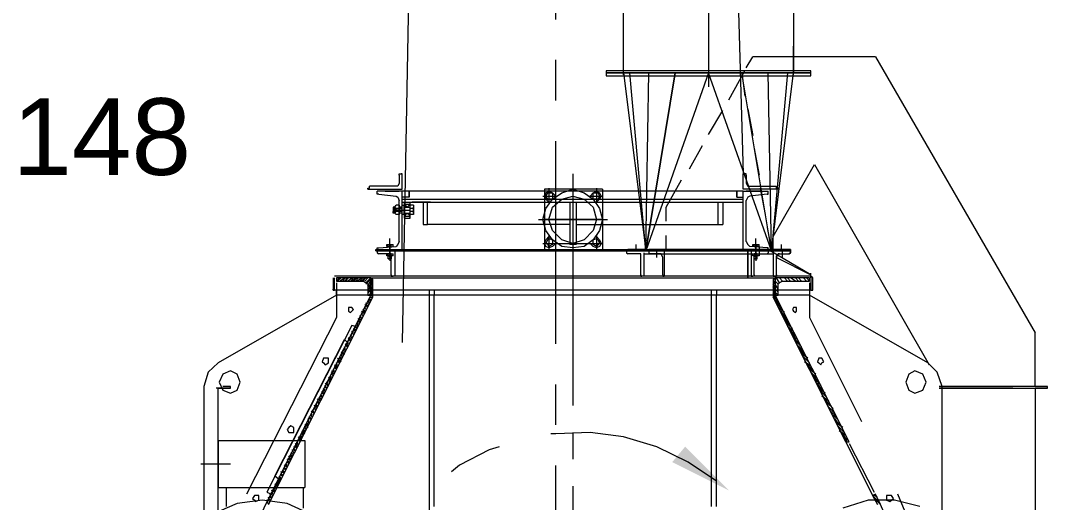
# Model space of a CAD drawing. Header units: millimetres. Extents: x 3220 to 226993, y 817 to 176024.
# Drawn here: x 157011 to 159422, y 79266 to 80398 of the extents above; entities that cross this region are included whole.
import ezdxf

# ---------------------------------------------------------------- set-up
doc = ezdxf.new("R2010")
doc.units = ezdxf.units.MM
doc.linetypes.add('AXES', pattern=[50.8, 31.75, -6.35, 6.35, -6.35])
doc.layers.add('Axe', color=1, linetype='AXES', lineweight=9)
doc.layers.add('Repère', color=76, linetype='Continuous')
doc.styles.get("Standard").update_dxf_attribs({"font": 'arial.ttf'})

# ---------------------------------------------------------------- blocks, each defined once
blk = doc.blocks.new('section c-d')
at = {"layer": 'Axe', "ltscale": 15}
blk.add_line((9000, -4000), (9000, 33323.9), dxfattribs=at)
blk = doc.blocks.new('ligne broyage L 2')
at = {"true_color": 0x000007}
blk.add_hatch(color=7, dxfattribs=at).paths.add_polyline_path([(263.3, 1592.7), (232.9, 1556.5), (366, 1490)])
at = {"color": 7, "linetype": 'Continuous', "lineweight": 5, "true_color": 0x000007}
for points in [[(517.9, 3315.6), (517.9, 2470.8), (517.9, 2470.8)], [(118.6, 2466.4), (118.6, 3299.6)], [(-381.9, 2859.9), (-400.7, 1837.2)], [(381.9, 2859.9), (399.3, 2233.5)], [(517.9, 2466.4), (517.9, 2533)], [(118.6, 2470.8), (170.7, 2052.7)], [(517.9, 2470.8), (118.6, 2470.8), (118.6, 2470.8)], [(170.7, 2052.7), (133.1, 2470.8), (133.1, 2470.8)], [(170.7, 2052.7), (240.1, 2470.8), (170.7, 2052.7), (177.9, 2470.8)], [(465.8, 2052.7), (318.2, 2470.8), (170.7, 2052.7)], [(366, 2407.1), (403.6, 2475.1), (403.6, 2475.1)], [(396.4, 2470.8), (403.6, 2415.8)], [(455.7, 2107.7), (465.8, 2052.7), (396.4, 2470.8)], [(503.4, 2470.8), (465.8, 2052.7), (458.6, 2470.8)], [(465.8, 2052.7), (517.9, 2470.8)], [(318.2, 2326.1), (351.5, 2382.5)], [(410.8, 2385.4), (422.4, 2323.2)], [(273.4, 2245.1), (303.8, 2300.1)], [(425.3, 2292.8), (436.9, 2230.6)], [(218.4, 2155.4), (254.6, 2219.1)], [(-66.5, 2197.4), (-66.5, 2052.7), (-66.5, 2052.7)], [(69.4, 2197.4), (-66.5, 2197.4), (-66.5, 2197.4)], [(69.4, 2197.4), (69.4, 2052.7), (69.4, 2052.7)], [(439.8, 2200.2), (451.3, 2138)], [(-460, 2052.7), (-400.7, 2052.7), (-400.7, 2193)], [(-455.7, 2185.8), (-460, 2185.8), (-460, 2193)], [(-400.7, 2193), (-460, 2193), (-460, 2193)], [(-455.7, 2185.8), (-415.2, 2181.4), (-410.8, 2178.5), (-407.9, 2171.3)], [(-407.9, 2074.4), (-407.9, 2171.3), (-407.9, 2171.3)], [(-63.6, 2174.2), (-66.5, 2181.4), (-63.6, 2188.7), (-56.4, 2193), (-47.7, 2188.7), (-40.5, 2181.4)], [(-63.6, 2174.2), (-56.4, 2167), (-56.4, 2167)], [(40.5, 2181.4), (47.7, 2188.7), (55, 2193), (62.2, 2188.7), (66.5, 2181.4), (62.2, 2174.2)], [(62.2, 2174.2), (55, 2167), (55, 2167)], [(458.6, 2052.7), (399.3, 2052.7), (399.3, 2193)], [(399.3, 2193), (458.6, 2193), (458.6, 2193)], [(455.7, 2185.8), (415.2, 2181.4), (410.8, 2178.5), (406.5, 2171.3)], [(406.5, 2074.4), (406.5, 2171.3), (406.5, 2171.3)], [(455.7, 2185.8), (458.6, 2185.8), (458.6, 2193)], [(-418.1, 2155.4), (-422.4, 2155.4)], [(-422.4, 2155.4), (-422.4, 2140.9), (-422.4, 2145.3)], [(-422.4, 2155.4), (-422.4, 2145.3), (-422.4, 2145.3)], [(-418.1, 2152.5), (-422.4, 2152.5)], [(-415.2, 2152.5), (-418.1, 2155.4), (-415.2, 2159.7)], [(-418.1, 2140.9), (-418.1, 2155.4)], [(-415.2, 2138), (-418.1, 2140.9), (-415.2, 2145.3), (-415.2, 2152.5)], [(-407.9, 2159.7), (-415.2, 2159.7)], [(-407.9, 2152.5), (-415.2, 2152.5)], [(-407.9, 2159.7), (-407.9, 2152.5), (-407.9, 2152.5)], [(-407.9, 2140.9), (-407.9, 2155.4)], [(-400.7, 2155.4), (-407.9, 2155.4)], [(-400.7, 2152.5), (-407.9, 2152.5)], [(-407.9, 2152.5), (-407.9, 2145.3)], [(-400.7, 2159.7), (-396.4, 2159.7), (-396.4, 2138), (-396.4, 2159.7)], [(-396.4, 2162.6), (-393.5, 2162.6)], [(-396.4, 2159.7), (-393.5, 2159.7)], [(-384.8, 2162.6), (-381.9, 2162.6)], [(-384.8, 2159.7), (-381.9, 2159.7)], [(-381.9, 2155.4), (-381.9, 2159.7)], [(-381.9, 2138), (-381.9, 2159.7)], [(-374.7, 2159.7), (-381.9, 2159.7)], [(-374.7, 2152.5), (-381.9, 2152.5)], [(-374.7, 2159.7), (-374.7, 2152.5), (-374.7, 2152.5)], [(-374.7, 2140.9), (-374.7, 2155.4)], [(-374.7, 2152.5), (-374.7, 2145.3)], [(218.4, 2122.1), (218.4, 2155.4), (218.4, 2155.4)], [(-418.1, 2145.3), (-422.4, 2145.3)], [(-418.1, 2140.9), (-422.4, 2140.9)], [(-407.9, 2145.3), (-415.2, 2145.3)], [(-407.9, 2138), (-415.2, 2138)], [(-400.7, 2145.3), (-407.9, 2145.3)], [(-407.9, 2145.3), (-407.9, 2138), (-407.9, 2138)], [(-400.7, 2140.9), (-407.9, 2140.9)], [(-396.4, 2138), (-400.7, 2138)], [(-396.4, 2138), (-393.5, 2138)], [(-396.4, 2133.7), (-393.5, 2133.7)], [(-384.8, 2138), (-381.9, 2138)], [(-384.8, 2133.7), (-381.9, 2133.7)], [(-381.9, 2140.9), (-381.9, 2145.3)], [(-374.7, 2145.3), (-381.9, 2145.3)], [(-374.7, 2138), (-381.9, 2138)], [(-374.7, 2145.3), (-374.7, 2138), (-374.7, 2138)], [(-407.9, 2074.4), (-410.8, 2067.2), (-415.2, 2062.8)], [(-47.7, 2062.8), (-56.4, 2059.9), (-63.6, 2062.8), (-66.5, 2070.1), (-63.6, 2078.7)], [(-63.6, 2078.7), (-56.4, 2086)], [(62.2, 2078.7), (66.5, 2070.1), (62.2, 2062.8), (55, 2059.9), (47.7, 2062.8)], [(62.2, 2078.7), (55, 2086)], [(218.4, 2055.6), (218.4, 2088.9), (218.4, 2088.9)], [(406.5, 2074.4), (410.8, 2067.2), (415.2, 2062.8)], [(-460, 2055.6), (-460, 2059.9), (-455.7, 2059.9)], [(-460, 2055.6), (-460, 2052.7)], [(-455.7, 2059.9), (-415.2, 2062.8)], [(-436.9, 2067.2), (-422.4, 2067.2), (-422.4, 2067.2)], [(-436.9, 2067.2), (-434, 2067.2), (-434, 2067.2)], [(-436.9, 2062.8), (-436.9, 2067.2)], [(-436.9, 2062.8), (-426.7, 2062.8)], [(-434, 2067.2), (-426.7, 2067.2)], [(-434, 2062.8), (-434, 2067.2)], [(-426.7, 2062.8), (-426.7, 2067.2)], [(-422.4, 2062.8), (-422.4, 2067.2)], [(69.4, 2052.7), (-66.5, 2052.7), (-66.5, 2052.7)], [(-47.7, 2062.8), (-40.5, 2070.1)], [(47.7, 2062.8), (40.5, 2070.1)], [(465.8, 2052.7), (170.7, 2052.7), (170.7, 2052.7)], [(455.7, 2059.9), (415.2, 2062.8)], [(422.4, 2062.8), (422.4, 2067.2)], [(422.4, 2067.2), (436.9, 2067.2), (436.9, 2067.2)], [(425.3, 2062.8), (425.3, 2067.2)], [(425.3, 2067.2), (432.5, 2067.2)], [(436.9, 2062.8), (425.3, 2062.8)], [(432.5, 2062.8), (432.5, 2067.2)], [(432.5, 2067.2), (436.9, 2067.2), (436.9, 2067.2)], [(436.9, 2062.8), (436.9, 2067.2)], [(458.6, 2055.6), (458.6, 2059.9), (455.7, 2059.9)], [(458.6, 2055.6), (458.6, 2052.7)], [(-436.9, 2045.5), (-434, 2045.5), (-434, 2045.5)], [(-436.9, 2045.5), (-426.7, 2045.5), (-434, 2045.5)], [(-436.9, 2041.1), (-436.9, 2045.5)], [(-434, 2041.1), (-426.7, 2041.1), (-436.9, 2041.1)], [(-434, 2041.1), (-436.9, 2041.1), (-436.9, 2041.1)], [(-434, 2041.1), (-434, 2045.5)], [(-434, 2033.9), (-434, 2041.1)], [(-434, 2033.9), (-434, 2041.1), (-434, 2041.1)], [(-426.7, 2041.1), (-426.7, 2033.9), (-434, 2033.9), (-426.7, 2033.9)], [(-434, 2033.9), (-434, 2036.8)], [(-426.7, 2045.5), (-422.4, 2045.5), (-422.4, 2045.5)], [(-422.4, 2041.1), (-426.7, 2041.1), (-426.7, 2045.5)], [(-426.7, 2033.9), (-426.7, 2041.1)], [(-422.4, 2041.1), (-422.4, 2045.5), (-422.4, 2045.5)], [(422.4, 2041.1), (422.4, 2045.5), (422.4, 2045.5)], [(425.3, 2045.5), (425.3, 2041.1), (422.4, 2041.1)], [(422.4, 2045.5), (425.3, 2045.5), (425.3, 2045.5)], [(432.5, 2045.5), (425.3, 2045.5), (436.9, 2045.5)], [(436.9, 2041.1), (425.3, 2041.1), (432.5, 2041.1)], [(425.3, 2033.9), (425.3, 2041.1), (425.3, 2041.1)], [(425.3, 2033.9), (425.3, 2041.1)], [(432.5, 2041.1), (432.5, 2045.5)], [(432.5, 2045.5), (436.9, 2045.5), (436.9, 2045.5)], [(436.9, 2041.1), (432.5, 2041.1), (432.5, 2041.1)], [(432.5, 2033.9), (432.5, 2041.1), (432.5, 2041.1)], [(432.5, 2033.9), (432.5, 2041.1)], [(436.9, 2041.1), (436.9, 2045.5)], [(-474.5, 1989), (474.5, 1989), (474.5, 1989)], [(814.4, 1452.4), (755.1, 1466.8), (692.9, 1466.8), (633.6, 1448)]]:
    blk.add_lwpolyline(points, dxfattribs=at)
at = {"color": 1, "linetype": 'Continuous', "lineweight": 5, "true_color": 0x000001}
for points in [[(318.2, 2760.1), (318.2, 2437.5), (318.2, 2437.5)], [(0, 2233.5), (0, 2052.7), (0, 2052.7)], [(-56.4, 2200.2), (-56.4, 2167), (-56.4, 2167)], [(0, 2207.5), (0, 2036.8)], [(55, 2200.2), (55, 2167)], [(-70.9, 2181.4), (-37.6, 2181.4)], [(36.2, 2181.4), (69.4, 2181.4)], [(-403.6, 2148.2), (-418.1, 2148.2), (-418.1, 2148.2)], [(-400.7, 2148.2), (-381.9, 2148.2), (-381.9, 2148.2)], [(-81, 2126.5), (81, 2126.5), (81, 2126.5)], [(69.4, 2126.5), (-66.5, 2126.5), (-66.5, 2126.5)], [(-429.6, 2041.1), (-429.6, 2081.6)], [(-56.4, 2088.9), (-56.4, 2055.6)], [(55, 2088.9), (55, 2055.6)], [(429.6, 2041.1), (429.6, 2081.6)], [(-429.6, 2062.8), (-429.6, 2029.6), (-429.6, 2029.6)], [(-429.6, 2036.8), (-429.6, 2055.6)], [(-70.9, 2070.1), (69.4, 2070.1), (69.4, 2070.1)], [(429.6, 2062.8), (429.6, 2029.6), (429.6, 2029.6)], [(429.6, 2036.8), (429.6, 2055.6)], [(-833.2, 1607.2), (-629.3, 1607.2)], [(-833.2, 1607.2), (-833.2, 1497.2)], [(-629.3, 1607.2), (-629.3, 1497.2)], [(-873.7, 1552.2), (-804.3, 1552.2)], [(-833.2, 1497.2), (-629.3, 1497.2)], [(-814.4, 1497.2), (-814.4, 1452.4)], [(-633.6, 1497.2), (-633.6, 1448)]]:
    blk.add_lwpolyline(points, dxfattribs=at)
at = {"color": 7, "linetype": 'Continuous', "lineweight": 15, "true_color": 0x000007}
for points in [[(406.5, 2482.3), (422.4, 2508.4), (422.4, 2508.4)], [(710.3, 2508.4), (422.4, 2508.4)], [(710.3, 2508.4), (1084.9, 1860.3), (1084.9, 1860.3)], [(470.1, 2055.6), (470.1, 2086), (567.1, 2255.2), (836.1, 1785.1)], [(-481.7, 2197.4), (-400.7, 2197.4), (-400.7, 2233.5)], [(-407.9, 2230.6), (-407.9, 2233.5), (-403.6, 2233.5)], [(-407.9, 2230.6), (-407.9, 2211.8)], [(-400.7, 2233.5), (-403.6, 2233.5)], [(399.3, 2233.5), (403.6, 2233.5)], [(481.7, 2197.4), (399.3, 2197.4), (399.3, 2233.5)], [(406.5, 2230.6), (406.5, 2233.5), (403.6, 2233.5)], [(406.5, 2230.6), (406.5, 2211.8)], [(-481.7, 2200.2), (-477.4, 2200.2), (-477.4, 2204.6)], [(-481.7, 2197.4), (-481.7, 2200.2)], [(-415.2, 2204.6), (-477.4, 2204.6)], [(-407.9, 2211.8), (-410.8, 2204.6), (-415.2, 2204.6)], [(406.5, 2211.8), (410.8, 2204.6), (415.2, 2204.6)], [(415.2, 2204.6), (477.4, 2204.6)], [(481.7, 2200.2), (477.4, 2200.2), (477.4, 2204.6)], [(481.7, 2197.4), (481.7, 2200.2)], [(-441.2, 2193), (-407.9, 2193), (-407.9, 2193)], [(399.3, 2193), (-400.7, 2193)], [(-384.8, 2178.5), (-400.7, 2178.5)], [(-400.7, 2174.2), (399.3, 2174.2)], [(384.8, 2178.5), (399.3, 2178.5), (399.3, 2178.5)], [(439.8, 2193), (406.5, 2193)], [(-400.7, 2167), (399.3, 2167)], [(-396.4, 2167), (-396.4, 2129.4), (-381.9, 2129.4), (-381.9, 2167)], [(-396.4, 2155.4), (-381.9, 2155.4)], [(-381.9, 2140.9), (-381.9, 2155.4), (-381.9, 2155.4)], [(-334.2, 2167), (-377.6, 2167)], [(-351.5, 2114.9), (-341.4, 2114.9), (-341.4, 2167)], [(-351.5, 2167), (-351.5, 2114.9)], [(-7.2, 2167), (-7.2, 2067.2)], [(7.2, 2167), (7.2, 2067.2), (-7.2, 2067.2)], [(339.9, 2167), (339.9, 2114.9)], [(351.5, 2167), (351.5, 2114.9)], [(-396.4, 2140.9), (-381.9, 2140.9)], [(-7.2, 2114.9), (-341.4, 2114.9)], [(7.2, 2114.9), (351.5, 2114.9), (351.5, 2114.9)], [(-462.9, 2055.6), (410.8, 2055.6)], [(-462.9, 2052.7), (125.9, 2052.7)], [(-460, 2052.7), (-460, 2048.4), (-455.7, 2045.5)], [(-460, 2052.7), (-418.1, 2052.7), (-418.1, 1993.4), (-422.4, 1993.4)], [(458.6, 2052.7), (-460, 2052.7), (-460, 2052.7)], [(510.6, 2052.7), (125.9, 2052.7)], [(125.9, 2052.7), (125.9, 2048.4), (128.7, 2045.5)], [(125.9, 2052.7), (510.6, 2052.7)], [(147.6, 2067.2), (147.6, 2052.7)], [(166.4, 2052.7), (458.6, 2052.7)], [(170.7, 2052.7), (170.7, 2055.6)], [(510.6, 2055.6), (177.9, 2055.6)], [(177.9, 2052.7), (177.9, 2055.6), (177.9, 2055.6)], [(177.9, 2052.7), (177.9, 2048.4), (180.8, 2045.5)], [(177.9, 2052.7), (214.1, 2052.7), (214.1, 1993.4)], [(196.7, 2036.8), (196.7, 2052.7)], [(270.5, 2052.7), (470.1, 2052.7), (470.1, 2052.7)], [(458.6, 2052.7), (418.1, 2052.7), (418.1, 1993.4), (422.4, 1993.4)], [(458.6, 2052.7), (458.6, 2048.4), (455.7, 2045.5)], [(462.9, 2055.6), (462.9, 2052.7)], [(462.9, 2052.7), (462.9, 2055.6), (462.9, 2055.6)], [(510.6, 2055.6), (510.6, 2052.7), (462.9, 2052.7)], [(477.4, 2036.8), (558.4, 1996.3), (462.9, 2052.7)], [(462.9, 2052.7), (510.6, 2052.7)], [(465.8, 2052.7), (465.8, 2055.6)], [(510.6, 2052.7), (470.1, 2052.7), (470.1, 1993.4), (474.5, 1993.4)], [(488.9, 2067.2), (488.9, 2052.7)], [(491.8, 2036.8), (491.8, 2052.7)], [(510.6, 2052.7), (510.6, 2048.4), (507.7, 2045.5)], [(510.6, 2048.4), (510.6, 2052.7)], [(-436.9, 2045.5), (-455.7, 2045.5), (-455.7, 2045.5)], [(-426.7, 1996.3), (-426.7, 2036.8), (-429.6, 2045.5), (-436.9, 2045.5)], [(159.1, 2041.1), (159.1, 2045.5), (128.7, 2045.5)], [(159.1, 1996.3), (159.1, 2041.1), (159.1, 2041.1)], [(166.4, 2048.4), (166.4, 1993.4), (166.4, 1993.4)], [(166.4, 2045.5), (470.1, 2045.5)], [(199.6, 2045.5), (180.8, 2045.5), (180.8, 2045.5)], [(211.2, 1996.3), (211.2, 2036.8), (206.9, 2045.5), (199.6, 2045.5)], [(425.3, 1996.3), (425.3, 2036.8), (429.6, 2045.5), (436.9, 2045.5)], [(436.9, 2045.5), (455.7, 2045.5), (455.7, 2045.5)], [(470.1, 2048.4), (470.1, 1993.4)], [(484.6, 2045.5), (481.7, 2045.5), (477.4, 2041.1)], [(477.4, 1996.3), (477.4, 2036.8), (481.7, 2045.5), (488.9, 2045.5)], [(477.4, 1996.3), (477.4, 2041.1)], [(484.6, 2045.5), (507.7, 2045.5)], [(488.9, 2045.5), (507.7, 2045.5), (507.7, 2045.5)], [(507.7, 2045.5), (510.6, 2048.4), (510.6, 2048.4)], [(-714.6, 1456.7), (-470.1, 1944.2), (-470.1, 1986.2), (-474.5, 1986.2), (-474.5, 1948.5), (-721.8, 1456.7), (-763.8, 1364.1), (-788.4, 1262.9), (-804.3, 1163.1), (-807.2, 1060.3), (-797.1, 959.1), (-771, 859.3), (-737.8, 763.8), (-688.6, 674.1), (-629.3, 588.8), (-559.8, 515), (-481.7, 448.4), (-393.5, 393.5), (-300.9, 348.6), (-204, 315.4), (-104.2, 296.5), (0, 289.3)], [(-555.5, 1977.5), (-555.5, 1896.5), (-766.7, 1481.3)], [(-562.7, 1960.1), (-559.8, 1960.1), (-559.8, 1989)], [(-562.7, 1989), (-562.7, 1960.1), (-562.7, 1960.1)], [(558.4, 1993.4), (-559.8, 1993.4), (-559.8, 1993.4)], [(558.4, 1989), (558.4, 1960.1), (-559.8, 1960.1), (-559.8, 1989)], [(-555.5, 1986.2), (-552.6, 1989)], [(-555.5, 1981.8), (-548.3, 1989)], [(-481.7, 1974.6), (-481.7, 1948.5), (-474.5, 1948.5), (-474.5, 1989), (-555.5, 1989), (-555.5, 1981.8), (-552.6, 1981.8)], [(-552.6, 1981.8), (-543.9, 1989)], [(-552.6, 1981.8), (-493.3, 1981.8)], [(-548.3, 1981.8), (-536.7, 1989)], [(-541, 1981.8), (-533.8, 1989)], [(-536.7, 1981.8), (-529.4, 1989)], [(-533.8, 1981.8), (-526.6, 1989)], [(-529.4, 1981.8), (-519.3, 1989)], [(-522.2, 1981.8), (-515, 1989)], [(-519.3, 1981.8), (-510.6, 1989)], [(-515, 1981.8), (-507.7, 1989)], [(-510.6, 1981.8), (-503.4, 1989)], [(-507.7, 1981.8), (-496.2, 1989)], [(-500.5, 1981.8), (-493.3, 1989)], [(-496.2, 1981.8), (-488.9, 1989)], [(-493.3, 1981.8), (-486.1, 1989)], [(-481.7, 1974.6), (-486.1, 1977.5), (-493.3, 1981.8)], [(-488.9, 1981.8), (-481.7, 1989)], [(-486.1, 1977.5), (-474.5, 1989)], [(-486.1, 1974.6), (-474.5, 1986.2)], [(-481.7, 1970.2), (-474.5, 1981.8)], [(-470.1, 1977.5), (-474.5, 1986.2)], [(-470.1, 1974.6), (-474.5, 1977.5)], [(-470.1, 1981.8), (-470.1, 1986.2)], [(-426.7, 1996.3), (-426.7, 1993.4), (-422.4, 1993.4)], [(159.1, 1993.4), (159.1, 1996.3)], [(159.1, 1996.3), (159.1, 1993.4), (162, 1993.4)], [(211.2, 1996.3), (211.2, 1993.4), (214.1, 1993.4)], [(425.3, 1996.3), (425.3, 1993.4), (422.4, 1993.4)], [(474.5, 1981.8), (474.5, 1986.2), (470.1, 1986.2), (470.1, 1944.2), (640.8, 1604.3), (648.1, 1604.3), (474.5, 1948.5), (474.5, 1986.2)], [(474.5, 1977.5), (470.1, 1981.8)], [(474.5, 1974.6), (470.1, 1977.5)], [(474.5, 1993.4), (477.4, 1993.4), (477.4, 1996.3)], [(477.4, 1996.3), (477.4, 1993.4), (474.5, 1993.4)], [(474.5, 1989), (474.5, 1948.5), (481.7, 1948.5), (481.7, 1974.6)], [(491.8, 1981.8), (555.5, 1981.8), (555.5, 1989), (474.5, 1989)], [(481.7, 1974.6), (474.5, 1981.8)], [(477.4, 1993.4), (477.4, 1996.3)], [(484.6, 1977.5), (477.4, 1989)], [(491.8, 1981.8), (484.6, 1977.5), (481.7, 1974.6)], [(491.8, 1981.8), (484.6, 1989)], [(503.4, 1981.8), (496.2, 1989)], [(510.6, 1981.8), (503.4, 1989)], [(522.2, 1981.8), (510.6, 1989)], [(529.4, 1981.8), (522.2, 1989)], [(536.7, 1981.8), (529.4, 1989)], [(548.3, 1981.8), (541, 1989)], [(555.5, 1981.8), (548.3, 1989)], [(555.5, 1977.5), (555.5, 1896.5)], [(558.4, 1996.3), (558.4, 2000.6)], [(558.4, 1993.4), (558.4, 1996.3), (558.4, 1996.3)], [(558.4, 1993.4), (558.4, 1996.3), (558.4, 1996.3)], [(558.4, 1993.4), (558.4, 1996.3)], [(558.4, 1989), (558.4, 1993.4), (558.4, 1993.4)], [(562.7, 1989), (558.4, 1993.4), (558.4, 1993.4)], [(562.7, 1989), (558.4, 1993.4), (558.4, 1993.4)], [(558.4, 1989), (558.4, 1960.1), (562.7, 1960.1)], [(562.7, 1960.1), (562.7, 1989)], [(-562.7, 1960.1), (-562.7, 1963)], [(-559.8, 1960.1), (-562.7, 1960.1)], [(-559.8, 1960.1), (-559.8, 1963)], [(-555.5, 1948.5), (-555.5, 1960.1), (-555.5, 1960.1)], [(-481.7, 1967.3), (-474.5, 1974.6)], [(-481.7, 1963), (-474.5, 1970.2)], [(-481.7, 1960.1), (-474.5, 1967.3)], [(-481.7, 1955.8), (-474.5, 1963)], [(-481.7, 1952.9), (-474.5, 1960.1)], [(-477.4, 1948.5), (-474.5, 1952.9)], [(-470.1, 1970.2), (-474.5, 1974.6)], [(-470.1, 1963), (-474.5, 1970.2)], [(-470.1, 1960.1), (-474.5, 1967.3)], [(-470.1, 1955.8), (-474.5, 1963)], [(-470.1, 1952.9), (-474.5, 1955.8)], [(-470.1, 1948.5), (-474.5, 1952.9)], [(-474.5, 1948.5), (-474.5, 1952.9)], [(-325.5, 1960.1), (-325.5, 1948.5), (-337.1, 1948.5), (-337.1, 1960.1)], [(337.1, 1960.1), (337.1, 1948.5), (325.5, 1948.5), (325.5, 1960.1)], [(474.5, 1967.3), (470.1, 1974.6)], [(474.5, 1963), (470.1, 1970.2)], [(474.5, 1960.1), (470.1, 1967.3)], [(474.5, 1955.8), (470.1, 1960.1)], [(474.5, 1952.9), (470.1, 1955.8)], [(477.4, 1944.2), (470.1, 1952.9)], [(481.7, 1963), (474.5, 1974.6)], [(481.7, 1955.8), (474.5, 1963)], [(481.7, 1948.5), (474.5, 1955.8)], [(555.5, 1960.1), (555.5, 1948.5), (555.5, 1948.5)], [(558.4, 1960.1), (562.7, 1960.1), (562.7, 1960.1)], [(562.7, 1960.1), (562.7, 1963), (562.7, 1963)], [(-555.5, 1948.5), (-833.2, 1789.4), (-833.2, 1789.4)], [(-337.1, 1948.5), (-555.5, 1948.5)], [(-477.4, 1926.8), (-486.1, 1929.7)], [(-477.4, 1934.1), (-481.7, 1937)], [(-477.4, 1929.7), (-481.7, 1934.1)], [(-470.1, 1941.3), (-477.4, 1944.2)], [(-474.5, 1934.1), (-477.4, 1941.3)], [(-474.5, 1937), (-477.4, 1941.3)], [(-470.1, 1944.2), (-474.5, 1948.5)], [(-337.1, 1440.8), (-337.1, 1948.5)], [(325.5, 1948.5), (-325.5, 1948.5)], [(-325.5, 1452.4), (-325.5, 1948.5)], [(325.5, 1452.4), (325.5, 1948.5)], [(555.5, 1948.5), (337.1, 1948.5)], [(337.1, 1452.4), (337.1, 1948.5), (337.1, 1948.5)], [(481.7, 1934.1), (470.1, 1948.5)], [(640.8, 1604.3), (470.1, 1944.2)], [(648.1, 1604.3), (474.5, 1948.5)], [(484.6, 1926.8), (474.5, 1937)], [(491.8, 1915.3), (477.4, 1929.7)], [(833.2, 1789.4), (555.5, 1948.5)], [(-488.9, 1903.7), (-496.2, 1910.9)], [(-493.3, 1903.7), (-496.2, 1908)], [(-488.9, 1910.9), (-493.3, 1915.3)], [(-488.9, 1908), (-493.3, 1910.9)], [(-481.7, 1919.6), (-488.9, 1926.8)], [(-486.1, 1919.6), (-488.9, 1922.5)], [(-486.1, 1915.3), (-488.9, 1919.6)], [(-481.7, 1922.5), (-486.1, 1926.8)], [(496.2, 1908), (481.7, 1919.6)], [(499.1, 1896.5), (488.9, 1910.9)], [(-503.4, 1882), (-507.7, 1884.9)], [(-503.4, 1877.7), (-507.7, 1882)], [(-500.5, 1884.9), (-503.4, 1893.6)], [(-496.2, 1889.2), (-503.4, 1893.6)], [(-500.5, 1884.9), (-503.4, 1889.2)], [(-496.2, 1896.5), (-500.5, 1900.8)], [(-496.2, 1893.6), (-500.5, 1896.5)], [(-493.3, 1900.8), (-496.2, 1903.7)], [(503.4, 1889.2), (491.8, 1903.7)], [(510.6, 1877.7), (496.2, 1893.6)], [(515, 1870.4), (499.1, 1884.9)], [(555.5, 1896.5), (677, 1652), (677, 1652)], [(-515, 1856), (-519.3, 1863.2)], [(-510.6, 1860.3), (-519.3, 1863.2)], [(-515, 1856), (-519.3, 1860.3)], [(-510.6, 1867.5), (-515, 1870.4)], [(-510.6, 1863.2), (-515, 1867.5)], [(-507.7, 1870.4), (-510.6, 1877.7)], [(-503.4, 1874.8), (-510.6, 1877.7)], [(-507.7, 1870.4), (-510.6, 1874.8)], [(517.9, 1863.2), (503.4, 1874.8)], [(522.2, 1851.6), (510.6, 1867.5)], [(1084.9, 1734.4), (1084.9, 1860.3), (1084.9, 1860.3)], [(-529.4, 1827), (-533.8, 1834.3)], [(-526.6, 1829.9), (-533.8, 1834.3)], [(-526.6, 1837.2), (-529.4, 1841.5)], [(-526.6, 1834.3), (-529.4, 1837.2)], [(-522.2, 1841.5), (-526.6, 1848.7)], [(-519.3, 1844.4), (-526.6, 1848.7)], [(-522.2, 1841.5), (-526.6, 1844.4)], [(-519.3, 1851.6), (-522.2, 1856)], [(-519.3, 1848.7), (-522.2, 1851.6)], [(525.1, 1844.4), (515, 1856)], [(532.3, 1834.3), (517.9, 1848.7)], [(536.7, 1827), (522.2, 1841.5)], [(-536.7, 1808.2), (-543.9, 1815.5)], [(-541, 1808.2), (-543.9, 1811.1)], [(-541, 1803.9), (-543.9, 1808.2)], [(-533.8, 1815.5), (-541, 1818.4)], [(-536.7, 1811.1), (-541, 1815.5)], [(-533.8, 1822.7), (-536.7, 1827)], [(-533.8, 1818.4), (-536.7, 1822.7)], [(-529.4, 1827), (-533.8, 1829.9)], [(541, 1815.5), (529.4, 1829.9)], [(543.9, 1808.2), (532.3, 1822.7)], [(551.1, 1801), (536.7, 1811.1)], [(-833.2, 1789.4), (-856.4, 1767.7), (-866.5, 1734.4)], [(-552.6, 1777.8), (-559.8, 1785.1)], [(-552.6, 1785.1), (-555.5, 1789.4)], [(-552.6, 1782.2), (-555.5, 1785.1)], [(-543.9, 1792.3), (-552.6, 1801)], [(-548.3, 1792.3), (-552.6, 1796.7)], [(-548.3, 1789.4), (-552.6, 1792.3)], [(-543.9, 1801), (-548.3, 1803.9)], [(-543.9, 1796.7), (-548.3, 1801)], [(555.5, 1789.4), (541, 1803.9)], [(558.4, 1782.2), (543.9, 1792.3)], [(562.7, 1770.6), (551.1, 1785.1)], [(866.5, 1734.4), (854.9, 1767.7), (833.2, 1789.4)], [(-559.8, 1763.4), (-567.1, 1770.6)], [(-562.7, 1763.4), (-567.1, 1767.7)], [(-562.7, 1759), (-567.1, 1763.4)], [(-559.8, 1770.6), (-562.7, 1775)], [(-559.8, 1767.7), (-562.7, 1770.6)], [(-555.5, 1777.8), (-559.8, 1782.2)], [(-555.5, 1775), (-559.8, 1777.8)], [(570, 1763.4), (555.5, 1775)], [(574.3, 1751.8), (558.4, 1767.7)], [(-574.3, 1734.4), (-581.5, 1741.7)], [(-578.6, 1730.1), (-581.5, 1737.3)], [(-574.3, 1741.7), (-578.6, 1744.6)], [(-574.3, 1737.3), (-578.6, 1741.7)], [(-567.1, 1748.9), (-574.3, 1756.1)], [(-570, 1748.9), (-574.3, 1751.8)], [(-570, 1744.6), (-574.3, 1748.9)], [(-567.1, 1756.1), (-570, 1759)], [(-567.1, 1751.8), (-570, 1756.1)], [(577.2, 1744.6), (562.7, 1759)], [(581.5, 1737.3), (570, 1748.9)], [(584.4, 1725.8), (574.3, 1741.7)], [(-866.5, 1734.4), (-866.5, 925.8)], [(-833.2, 1730.1), (-804.3, 1730.1), (-837.6, 1730.1)], [(-833.2, 778.3), (-833.2, 1730.1)], [(-804.3, 1734.4), (-821.7, 1734.4)], [(-804.3, 1730.1), (-821.7, 1730.1)], [(-804.3, 1730.1), (-821.7, 1730.1), (-821.7, 1730.1)], [(-804.3, 1730.1), (-818.8, 1730.1)], [(-804.3, 1730.1), (-804.3, 1734.4)], [(-588.8, 1711.3), (-593.1, 1715.6)], [(-585.9, 1715.6), (-588.8, 1722.9)], [(-581.5, 1718.5), (-588.8, 1722.9)], [(-585.9, 1715.6), (-588.8, 1718.5)], [(-581.5, 1725.8), (-585.9, 1730.1)], [(-581.5, 1722.9), (-585.9, 1725.8)], [(-578.6, 1730.1), (-581.5, 1734.4)], [(591.7, 1718.5), (577.2, 1730.1)], [(596, 1708.4), (581.5, 1722.9)], [(1113.9, 1734.4), (859.3, 1734.4), (1032.9, 1734.4)], [(859.3, 1730.1), (1113.9, 1730.1)], [(859.3, 1730.1), (1113.9, 1730.1), (1113.9, 1730.1)], [(859.3, 1730.1), (1113.9, 1730.1), (1113.9, 1730.1)], [(866.5, 925.8), (866.5, 1734.4), (866.5, 1734.4)], [(1084.9, 1730.1), (1084.9, 704.5)], [(1113.9, 1730.1), (1113.9, 1734.4)], [(-600.3, 1685.3), (-607.6, 1689.6)], [(-600.3, 1685.3), (-603.2, 1692.5)], [(-600.3, 1689.6), (-603.2, 1692.5)], [(-593.1, 1699.7), (-600.3, 1704.1)], [(-596, 1696.8), (-600.3, 1699.7)], [(-596, 1692.5), (-600.3, 1696.8)], [(-593.1, 1699.7), (-596, 1708.4)], [(-588.8, 1704.1), (-596, 1708.4)], [(-588.8, 1708.4), (-593.1, 1711.3)], [(600.3, 1699.7), (584.4, 1711.3)], [(603.2, 1689.6), (591.7, 1704.1)], [(610.5, 1682.4), (596, 1696.8)], [(-614.8, 1656.3), (-619.1, 1663.6)], [(-614.8, 1659.2), (-619.1, 1663.6)], [(-607.6, 1670.8), (-614.8, 1675.1)], [(-611.9, 1666.5), (-614.8, 1670.8)], [(-611.9, 1663.6), (-614.8, 1666.5)], [(-607.6, 1670.8), (-611.9, 1678)], [(-607.6, 1675.1), (-611.9, 1678)], [(-603.2, 1682.4), (-607.6, 1685.3)], [(-603.2, 1678), (-607.6, 1682.4)], [(614.8, 1670.8), (600.3, 1685.3)], [(617.7, 1663.6), (603.2, 1678)], [(622, 1656.3), (610.5, 1666.5)], [(-622, 1637.5), (-629.3, 1644.8)], [(-626.4, 1637.5), (-629.3, 1641.9)], [(-622, 1644.8), (-626.4, 1649.1)], [(-622, 1641.9), (-626.4, 1644.8)], [(-614.8, 1656.3), (-622, 1659.2)], [(-619.1, 1652), (-622, 1656.3)], [(-619.1, 1649.1), (-622, 1652)], [(624.9, 1644.8), (614.8, 1659.2)], [(633.6, 1637.5), (617.7, 1649.1)], [(636.5, 1626), (622, 1641.9)], [(-636.5, 1607.2), (-645.2, 1615.8)], [(-636.5, 1615.8), (-640.8, 1618.7)], [(-636.5, 1611.5), (-640.8, 1615.8)], [(-629.3, 1623.1), (-636.5, 1630.3)], [(-633.6, 1623.1), (-636.5, 1626)], [(-633.6, 1618.7), (-636.5, 1623.1)], [(-629.3, 1630.3), (-633.6, 1633.2)], [(-629.3, 1626), (-633.6, 1630.3)], [(-626.4, 1633.2), (-629.3, 1637.5)], [(337.1, 1511.7), (270.5, 1556.5), (196.7, 1592.7), (118.6, 1615.8), (40.5, 1626), (-40.5, 1623.1), (-52.1, 1623.1)], [(640.8, 1618.7), (624.9, 1630.3)], [(643.7, 1607.2), (633.6, 1623.1)], [(640.8, 1604.3), (643.7, 1604.3), (636.5, 1615.8)], [(-648.1, 1589.8), (-655.3, 1592.7)], [(-645.2, 1592.7), (-652.4, 1599.9)], [(-648.1, 1592.7), (-652.4, 1597)], [(-645.2, 1599.9), (-648.1, 1604.3)], [(-645.2, 1597), (-648.1, 1599.9)], [(-640.8, 1607.2), (-645.2, 1611.5)], [(-640.8, 1604.3), (-645.2, 1607.2)], [(-173.6, 1592.7), (-196.7, 1585.5), (-266.2, 1549.3), (-285, 1533.4)], [(640.8, 1604.3), (703, 1478.4)], [(648.1, 1599.9), (707.4, 1485.6)], [(-662.5, 1563.8), (-666.9, 1571)], [(-655.3, 1573.9), (-662.5, 1578.2)], [(-659.6, 1571), (-662.5, 1573.9)], [(-659.6, 1566.6), (-662.5, 1571)], [(-655.3, 1578.2), (-659.6, 1585.5)], [(-655.3, 1578.2), (-659.6, 1582.6)], [(-652.4, 1585.5), (-655.3, 1589.8)], [(-652.4, 1582.6), (-655.3, 1585.5)], [(-671.2, 1544.9), (-678.4, 1549.3)], [(-674.1, 1540.6), (-678.4, 1544.9)], [(-671.2, 1544.9), (-674.1, 1552.2)], [(-671.2, 1549.3), (-674.1, 1552.2)], [(-662.5, 1559.4), (-671.2, 1563.8)], [(-666.9, 1556.5), (-671.2, 1559.4)], [(-666.9, 1552.2), (-671.2, 1556.5)], [(-662.5, 1559.4), (-666.9, 1566.6)], [(-685.7, 1514.6), (-692.9, 1518.9)], [(-685.7, 1514.6), (-688.6, 1523.2)], [(-685.7, 1518.9), (-688.6, 1523.2)], [(-678.4, 1530.5), (-685.7, 1533.4)], [(-681.3, 1526.1), (-685.7, 1530.5)], [(-681.3, 1523.2), (-685.7, 1526.1)], [(-678.4, 1530.5), (-681.3, 1537.7)], [(-678.4, 1533.4), (-681.3, 1537.7)], [(-674.1, 1537.7), (-678.4, 1540.6)], [(-692.9, 1500.1), (-700.1, 1504.4)], [(-695.8, 1497.2), (-700.1, 1500.1)], [(-695.8, 1492.9), (-700.1, 1497.2)], [(-692.9, 1500.1), (-695.8, 1507.3)], [(-692.9, 1504.4), (-695.8, 1507.3)], [(-688.6, 1511.7), (-692.9, 1514.6)], [(-688.6, 1507.3), (-692.9, 1511.7)], [(-711.7, 1466.8), (-714.6, 1474.1)], [(-711.7, 1466.8), (-714.6, 1471.2)], [(-704.5, 1478.4), (-711.7, 1481.3)], [(-707.4, 1474.1), (-711.7, 1478.4)], [(-707.4, 1471.2), (-711.7, 1474.1)], [(-700.1, 1485.6), (-707.4, 1490)], [(-704.5, 1481.3), (-707.4, 1485.6)], [(-700.1, 1485.6), (-704.5, 1492.9)], [(-700.1, 1490), (-704.5, 1492.9)], [(0, 289.3), (104.2, 296.5), (204, 315.4), (299.4, 348.6), (392, 393.5), (481.7, 448.4), (558.4, 515), (629.3, 588.8), (688.6, 674.1), (736.3, 763.8), (769.6, 859.3), (795.6, 959.1), (807.2, 1060.3), (802.9, 1163.1), (788.4, 1262.9), (762.3, 1364.1), (721.8, 1456.7), (710.3, 1481.3), (703, 1478.4), (714.6, 1456.7)], [(543.9, 438.3), (624.9, 515), (700.1, 604.7), (759.5, 704.5), (802.9, 811.5), (836.1, 918.6), (852, 1034.3), (852, 1148.6), (836.1, 1262.9), (807.2, 1374.3), (762.3, 1481.3)], [(717.5, 1463.9), (703, 1478.4)], [(714.6, 1474.1), (707.4, 1478.4)], [(721.8, 1456.7), (707.4, 1471.2)], [(-711.7, 1463.9), (-719, 1466.8)], [(-714.6, 1459.6), (-719, 1463.9)]]:
    blk.add_lwpolyline(points, dxfattribs=at)
at = {"color": 7, "linetype": 'Continuous', "lineweight": 5, "true_color": 0x000007}
for points in [[(558.4, 2470.8), (558.4, 2475.1), (78.1, 2475.1), (78.1, 2470.8)], [(558.4, 2463.5), (558.4, 2470.8), (78.1, 2470.8), (78.1, 2463.5)], [(-70.9, 2126.5), (-63.6, 2152.5), (-47.7, 2174.2), (-26, 2188.7), (0, 2197.4), (26, 2188.7), (47.7, 2174.2), (62.2, 2152.5), (69.4, 2126.5), (62.2, 2100.4), (47.7, 2078.7), (26, 2062.8), (0, 2059.9), (-26, 2062.8), (-47.7, 2078.7), (-63.6, 2100.4)], [(-63.6, 2181.4), (-59.3, 2188.7), (-47.7, 2188.7), (-47.7, 2174.2), (-59.3, 2174.2)], [(-56.4, 2126.5), (-47.7, 2155.4), (-26, 2174.2), (0, 2181.4), (26, 2174.2), (47.7, 2155.4), (55, 2126.5), (47.7, 2100.4), (26, 2078.7), (0, 2070.1), (-26, 2078.7), (-47.7, 2100.4)], [(47.7, 2181.4), (47.7, 2188.7), (59.3, 2188.7), (62.2, 2181.4), (59.3, 2174.2), (47.7, 2174.2)], [(-393.5, 2159.7), (-393.5, 2162.6), (-384.8, 2162.6), (-384.8, 2159.7), (-389.1, 2155.4)], [(-393.5, 2138), (-389.1, 2140.9), (-384.8, 2138), (-384.8, 2133.7), (-393.5, 2133.7)], [(-63.6, 2070.1), (-59.3, 2078.7), (-56.4, 2081.6), (-47.7, 2078.7), (-47.7, 2067.2), (-56.4, 2062.8), (-59.3, 2067.2)], [(47.7, 2070.1), (47.7, 2078.7), (55, 2081.6), (59.3, 2078.7), (62.2, 2070.1), (59.3, 2067.2), (55, 2062.8), (47.7, 2067.2)], [(432.5, 2033.9), (425.3, 2033.9)], [(752.2, 1471.2), (747.9, 1478.4), (736.3, 1478.4), (736.3, 1466.8), (743.5, 1463.9), (747.9, 1466.8)], [(-496.2, 1233.9), (-503.4, 1293.2), (-529.4, 1348.2), (-567.1, 1397.4), (-614.8, 1433.6), (-671.2, 1459.6), (-729.1, 1466.8), (-788.4, 1459.6), (-847.7, 1433.6), (-896.9, 1397.4), (-930.2, 1348.2), (-956.2, 1293.2), (-963.4, 1233.9), (-956.2, 1174.6), (-930.2, 1119.7), (-896.9, 1070.5), (-847.7, 1034.3), (-788.4, 1008.3), (-729.1, 1001), (-671.2, 1008.3), (-614.8, 1034.3), (-567.1, 1070.5), (-529.4, 1119.7), (-503.4, 1174.6)]]:
    blk.add_lwpolyline(points, close=True, dxfattribs=at)
at = {"color": 7, "linetype": 'Continuous', "lineweight": 15, "true_color": 0x000007}
for points in [[(-384.8, 2193), (-384.8, 2178.5)], [(384.8, 2193), (384.8, 2178.5)], [(170.7, 2052.7), (170.7, 2055.6), (128.7, 2055.6), (128.7, 2052.7)], [(507.7, 2052.7), (507.7, 2055.6), (470.1, 2055.6), (470.1, 2052.7)], [(558.4, 1993.4), (558.4, 1989)], [(-515, 1915.3), (-519.3, 1919.6), (-526.6, 1919.6), (-526.6, 1910.9), (-522.2, 1908), (-519.3, 1910.9)], [(525.1, 1915.3), (525.1, 1919.6), (517.9, 1919.6), (515, 1915.3), (517.9, 1910.9), (522.2, 1908), (525.1, 1910.9)], [(-510.6, 1874.8), (-519.3, 1877.7), (-719, 1485.6), (-707.4, 1481.3), (-688.6, 1514.6), (-700.1, 1523.2), (-536.7, 1844.4), (-529.4, 1837.2)], [(-574.3, 1792.3), (-574.3, 1801), (-585.9, 1801), (-588.8, 1792.3), (-585.9, 1789.4), (-581.5, 1785.1), (-574.3, 1789.4)], [(588.8, 1792.3), (584.4, 1801), (577.2, 1801), (574.3, 1792.3), (577.2, 1789.4), (581.5, 1785.1), (584.4, 1789.4)], [(-781.2, 1744.6), (-788.4, 1763.4), (-804.3, 1770.6), (-821.7, 1763.4), (-830.3, 1744.6), (-821.7, 1725.8), (-804.3, 1718.5), (-788.4, 1725.8)], [(828.9, 1744.6), (821.7, 1763.4), (802.9, 1770.6), (788.4, 1763.4), (781.2, 1744.6), (788.4, 1725.8), (802.9, 1718.5), (821.7, 1725.8)], [(1084.9, 1730.1), (1113.9, 1730.1)], [(-655.3, 1633.2), (-655.3, 1637.5), (-662.5, 1641.9), (-666.9, 1637.5), (-671.2, 1633.2), (-666.9, 1626), (-655.3, 1626)], [(-737.8, 1471.2), (-737.8, 1478.4), (-747.9, 1478.4), (-752.2, 1471.2), (-747.9, 1466.8), (-745, 1463.9), (-737.8, 1466.8)]]:
    blk.add_lwpolyline(points, close=True, dxfattribs=at)
at = {"color": 11, "linetype": 'Continuous', "lineweight": 9, "true_color": 0x00000b}
blk.add_lwpolyline([(-462.9, 2052.7), (-462.9, 2055.6), (-462.9, 2055.6)], dxfattribs=at)
at = {"color": 5, "linetype": 'Continuous', "lineweight": 5, "true_color": 0x000005}
for points in [[(0, 2055.6), (0, 1689.6)], [(436.9, 2062.8), (436.9, 2041.1), (436.9, 2041.1)], [(436.9, 2059.9), (436.9, 2041.1), (436.9, 2041.1)], [(0, 1626), (0, 1563.8)], [(0, 1500.1), (0, 1126.9)]]:
    blk.add_lwpolyline(points, dxfattribs=at)
blk.add_lwpolyline([(462.9, 2055.6), (410.8, 2055.6), (410.8, 1989), (410.8, 2052.7), (462.9, 2052.7)], close=True, dxfattribs=at)
blk.add_lwpolyline([(462.9, 2055.6), (410.8, 2055.6), (410.8, 1989), (410.8, 2052.7), (462.9, 2052.7)], close=True, dxfattribs=at)

msp = doc.modelspace()

# ---------------------------------------------------------------- block references
at = {"color": 2}
msp.add_blockref('section c-d', (149268.2, 77542.4), dxfattribs=at)
msp.add_blockref('ligne broyage L 2', (158308.2, 77804.2))

# ---------------------------------------------------------------- texts
at = {"layer": 'Repère', "insert": (156992.1, 80215.2), "char_height": 180, "attachment_point": 1}
msp.add_mtext_dynamic_manual_height_columns('148', width=631.382, gutter_width=12.5, heights=[0], dxfattribs=at)

doc.saveas('drawing.dxf')
